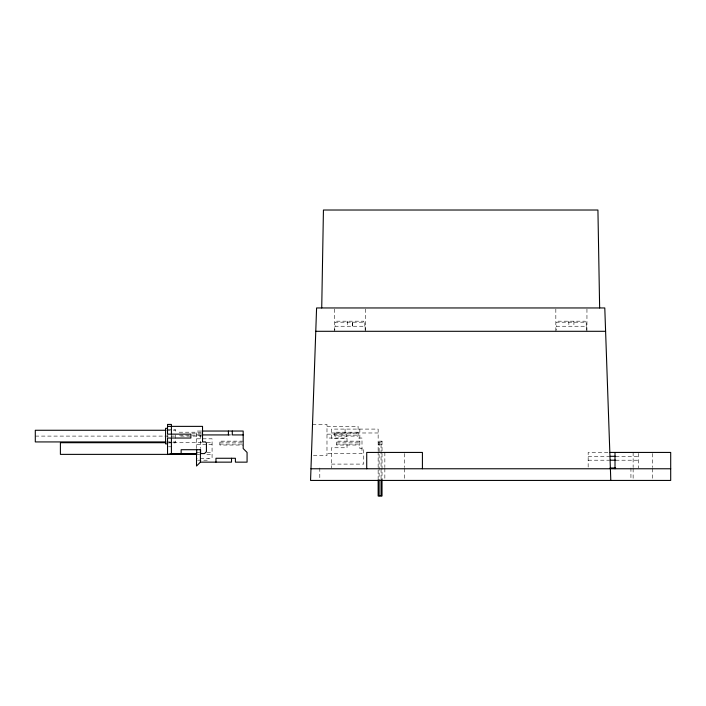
<?xml version="1.0" encoding="UTF-8"?>
<svg xmlns="http://www.w3.org/2000/svg" width="706" height="706" viewBox="0 0 706 706"><rect width="100%" height="100%" fill="white"/><g stroke="black" fill="none" stroke-linecap="round" stroke-linejoin="round"><path stroke-width="0.53" stroke-dasharray="3.53 2.65" d="M378.142 445.036L379.113 444.065M381.055 478.677L381.055 442.124L382.025 441.153L378.142 441.153M312.52 424.43L326.984 424.43L326.984 455.538L311.434 455.538M326.984 426.371L358.101 426.371L358.101 438.038L361.993 438.038L361.993 453.596L326.984 453.596M167.534 429.283L175.309 429.283L175.309 432.469M168.125 430.263L170.322 430.263M173.367 430.263L175.309 430.263M200.857 431.039L196.515 431.039L196.515 448.539M179.2 432.204L201.475 432.204M358.101 432.204L334.768 432.204L334.768 436.096L358.101 436.096M331.467 432.981L378.142 432.981M191.926 433.175L201.475 433.175M334.768 433.175L358.101 433.175M326.984 434.146L346.434 434.146L346.434 438.038L326.984 438.038M196.515 434.922L200.857 434.922M229.079 434.922L231.321 434.922M201.475 435.125L179.2 435.125L179.2 436.096L201.475 436.096M334.768 435.125L358.101 435.125M35.3 436.096L163.739 436.096M164.807 436.096L175.309 436.096M196.515 438.814L212.074 438.814L212.074 458.265L197.556 458.265M243.182 441.153L219.848 441.153L219.848 445.036L243.182 445.036M359.857 441.153L336.524 441.153L336.524 445.036L359.857 445.036M168.125 441.93L170.322 441.93M173.367 441.93L175.309 441.93M219.848 442.124L243.182 442.124M336.524 442.124L359.857 442.124M378.142 442.124L381.055 442.124M169.069 442.706L172.361 442.706M173.464 442.706L201.704 442.706M206.884 442.706L212.074 442.706M167.534 442.9L175.309 442.9L175.309 433.175M219.848 444.065L243.182 444.065M336.524 444.065L359.857 444.065M378.142 444.065L381.055 444.065L382.025 445.036M196.515 444.648L212.074 444.648M168.505 446.792L171.417 446.792M196.515 452.431L199.63 452.431M206.884 452.431L212.074 452.431M607.937 452.431L588.16 452.431L588.16 467.981M196.515 454.373L199.63 454.373M206.884 454.373L212.074 454.373M588.16 456.314L609.04 456.314M615.632 456.314L638.718 456.314M197.574 460.206L208.182 460.206L208.182 458.265M588.16 460.206L609.04 460.206M615.632 460.206L638.718 460.206M331.467 464.098L363.749 464.098L363.749 448.539L359.857 448.539L359.857 429.089M652.573 453.508L652.573 467.504M652.573 468.581L652.573 479.356M638.718 453.402L638.718 467.981M633.132 452.431L633.132 467.504M633.132 468.581L633.132 479.356M630.935 467.981L630.935 479.392M586.951 309.025L586.942 331.299M586.562 330.284L586.554 326.243L556.222 326.243L556.222 330.284M586.227 326.243L586.227 322.192L556.557 322.192L556.557 326.243M585.212 322.192L585.212 321.186L557.563 321.186L557.563 322.192M573.916 321.186L573.916 326.243M568.86 321.186L568.86 326.243M555.834 309.025L555.834 331.299M404.291 453.508L404.291 467.504M404.291 468.581L404.291 479.356M384.849 452.431L384.849 467.504M384.849 468.581L384.849 479.356M382.025 441.153L382.025 479.727M379.113 442.124L379.113 478.677M378.142 450.702L378.142 429.089L331.467 429.089L331.467 438.426L347.025 438.426L347.025 447.763L331.467 447.763L331.467 467.981M378.142 451.593L378.142 467.981M378.142 470.134L378.142 478.756M365.531 309.025L365.531 331.299M365.143 330.284L365.143 326.243L334.812 326.243L334.812 330.284M364.817 326.243L364.817 322.192L335.138 322.192L335.147 326.243M363.802 322.192L363.802 321.186L336.153 321.186L336.153 322.192M347.449 321.186L347.449 326.243M345.084 429.089L345.084 432.981M334.423 309.025L334.423 331.299M319.8 467.981L319.8 479.392M200.407 434.922L200.407 447.992M171.417 434.587L171.417 437.605M167.534 434.587L167.534 437.605M352.506 326.243L352.506 321.186L352.506 326.243"/><path stroke-width="1.06" d="M321.724 307.957L323.436 210.017L597.929 210.017L599.641 307.957M231.515 458.265L231.515 462.148L200.407 462.148L196.515 466.039L196.515 452.431M196.7 449.704L196.7 453.596L171.417 453.596L167.534 454.567L167.534 438.038L190.867 438.038L190.867 434.146L167.534 434.146L167.534 424.43L171.417 424.43L171.417 434.146M315.767 331.299L605.598 331.299M167.534 426.371L202.534 426.371L202.534 441.93L205.455 441.93L206.426 442.9L206.426 451.646L204.475 453.596L200.592 453.596L200.592 449.704L181.142 449.704L181.142 453.596M167.534 428.313L165.583 428.313L165.583 443.871L167.534 443.871M165.936 430.263L35.3 430.263L35.3 441.93L165.936 441.93M201.942 431.039L243.182 431.039L243.182 448.539L247.074 452.431L247.074 462.148L235.407 462.148L235.407 458.265L215.965 458.265L215.965 462.148M201.942 434.922L229.079 434.922M243.182 434.922L232.292 434.922L232.292 431.039M165.778 442.706L60.398 442.706L60.398 454.373L196.515 454.373M610.134 452.431L670.7 452.431L670.7 480.433L310.561 480.433L316.588 307.957L604.786 307.957L610.805 480.433M610.134 456.314L615.632 456.314M610.134 460.206L615.632 460.206M610.046 467.981L615.632 467.981M310.967 468.766L670.7 468.766M615.005 452.431L615.005 468.766M422.417 468.766L422.417 452.431L366.723 452.431L366.723 468.766M382.025 479.727L382.025 495.983L378.142 495.983L378.142 479.833M381.055 479.762L381.055 495.983M379.113 479.762L379.113 495.983M228.409 431.039L228.409 434.922M200.407 449.087L200.407 462.148M171.417 438.038L171.417 453.596"/></g></svg>
